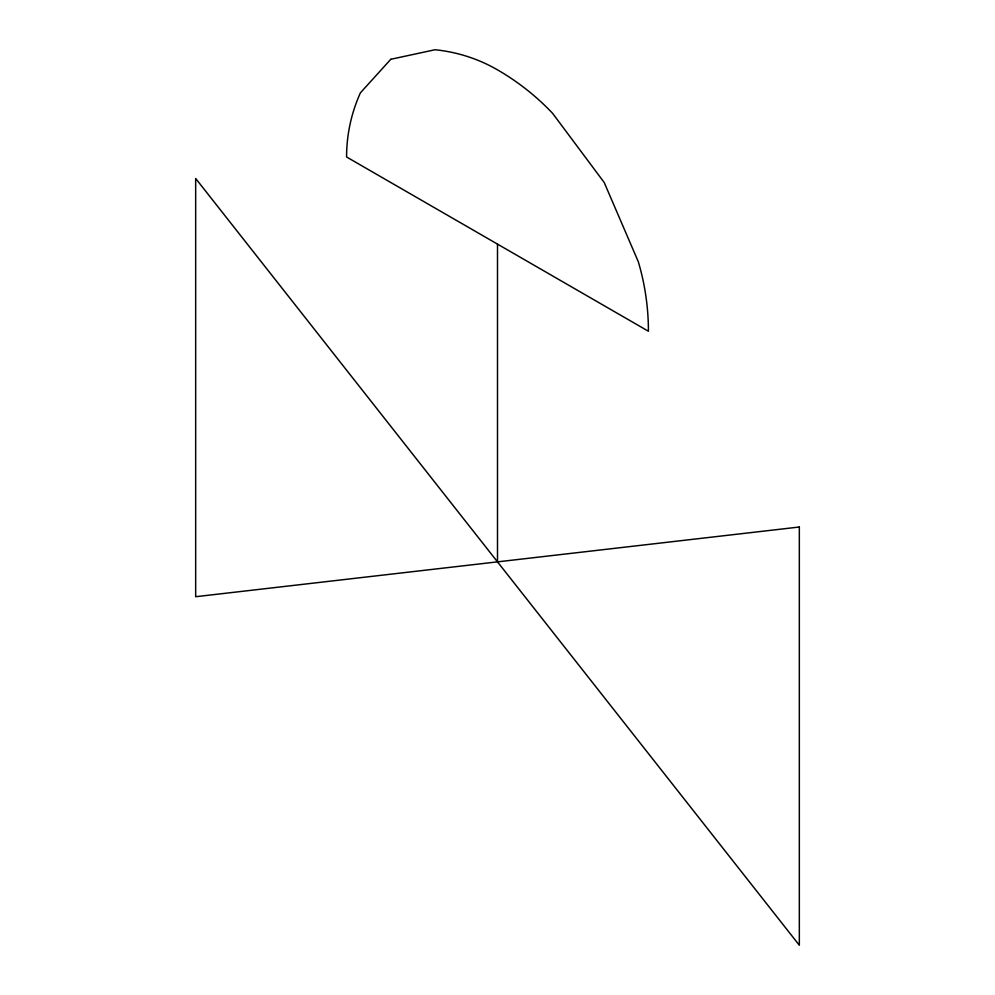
<?xml version="1.0" encoding="UTF-8"?>
<svg xmlns="http://www.w3.org/2000/svg" width="995" height="995" viewBox="0 0 995 995"><rect width="100%" height="100%" fill="white"/><g stroke="black" fill="none" stroke-linecap="round" stroke-linejoin="round"><path stroke-width="1.49" d="M497.5 244.123L497.5 561.864M390.786 59.29L360.426 92.796A155.73 155.73 0 0 0 346.583 156.986L648.417 331.248A243.887 243.887 0 0 0 638.317 261.772L604.214 182.508L552.611 113.343A243.887 243.887 0 0 0 497.5 69.849A155.73 155.73 0 0 0 434.989 49.75L390.786 59.29M799.333 527.014L195.667 596.714L195.667 178.478L799.333 945.25L799.333 527.014"/></g></svg>
